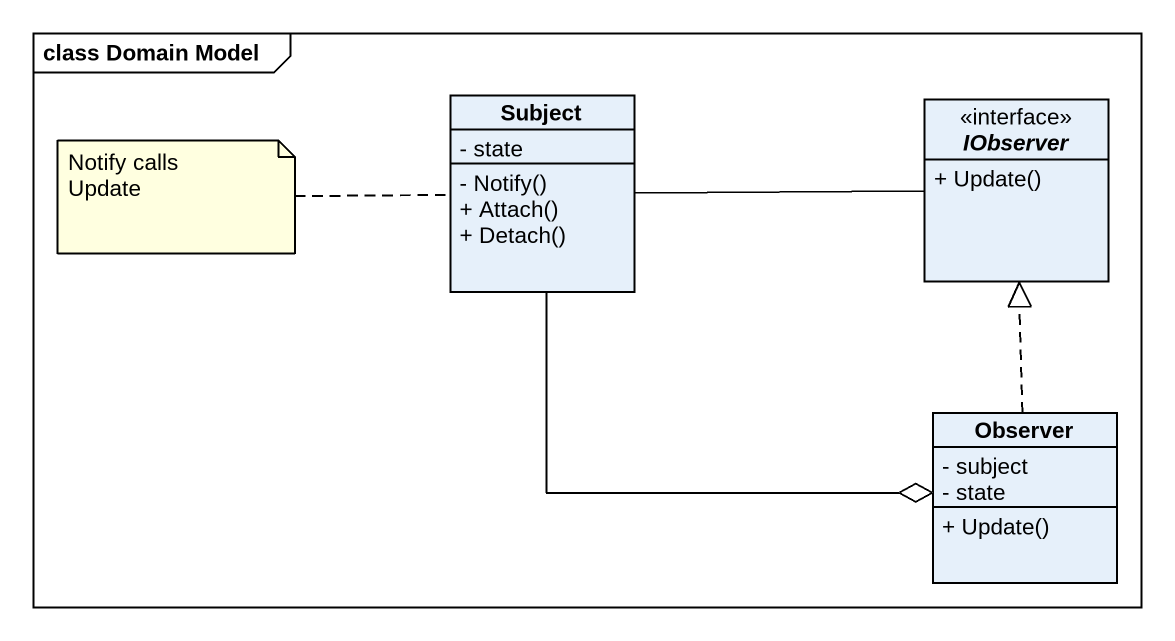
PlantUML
@startuml
mainframe class Domain Model
hide circle
hide empty members
skinparam classAttributeIconSize 0
class Subject {
  - state
  - Notify()
  + Attach()
  + Detach()
}
interface IObserver {
  + Update()
}
class Observer {
  - subject
  - state
  + Update()
}
Subject --o Observer
IObserver -left- Subject
Observer .up.|> IObserver
note left of Subject
  Notify calls
  Update
end note
@enduml
